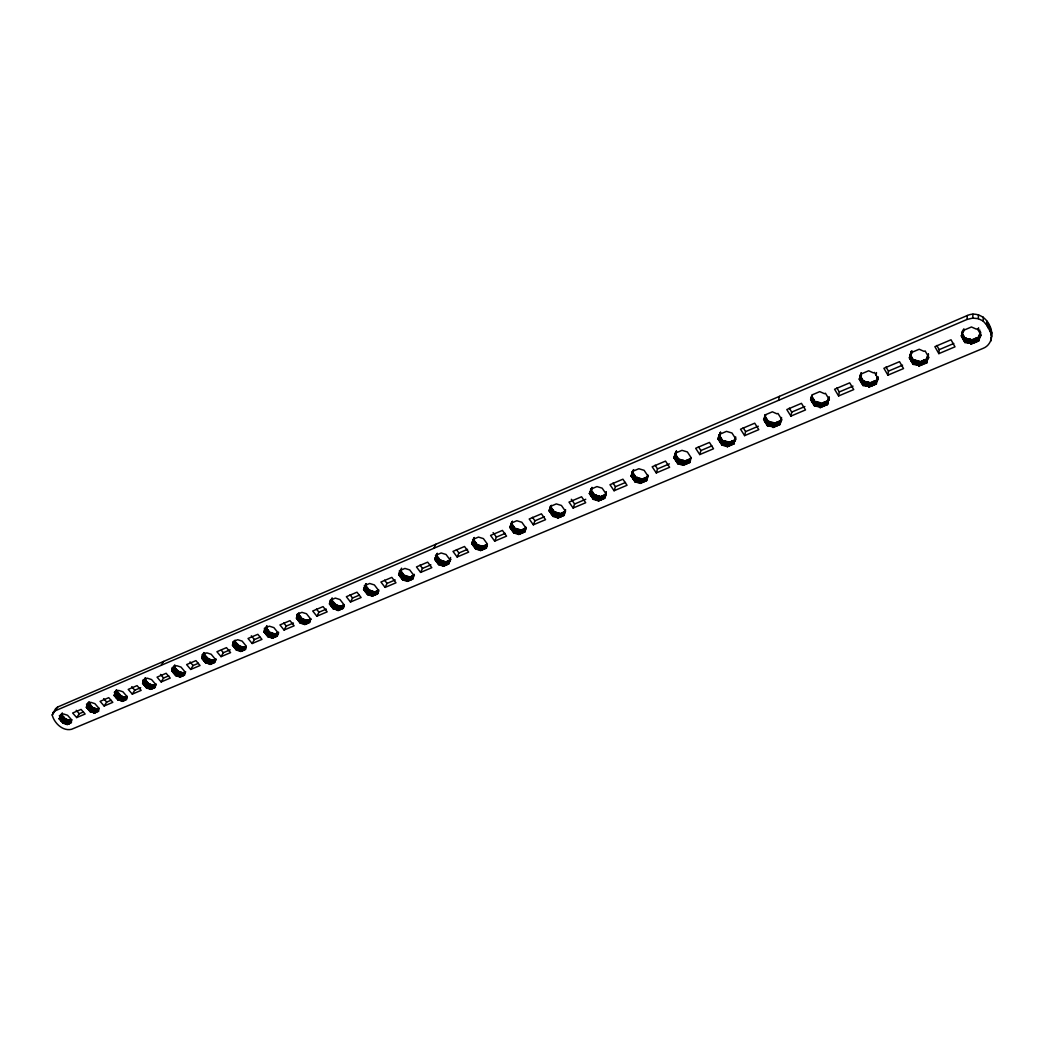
<?xml version="1.0" encoding="UTF-8"?>
<svg xmlns="http://www.w3.org/2000/svg" width="1044" height="1044" viewBox="0 0 1044 1044"><rect width="100%" height="100%" fill="white"/><g stroke="black" fill="none" stroke-linecap="round" stroke-linejoin="round"><path stroke-width="1.5" d="M509.811 527.377L511.338 524.049L510.803 523.305L516.819 520.734L521.843 522.261L525.85 527.872L525.041 528.212L524.832 531.931L518.816 534.463L513.818 532.949L509.811 527.377L512.369 521.269M510.607 527.037L512.395 521.465M171.803 670.979L172.103 667.664L176.71 665.707L181.003 667.077L184.971 671.775L184.644 675.09L180.051 677.021L175.77 675.664L171.803 670.979L174.518 666.933M172.116 671.344L174.739 665.524L172.325 669.439M549.718 510.425L551.415 505.544L549.34 511.155M204.115 652.8L201.74 658.268L205.72 663.018L208.683 658.816L212.376 660.461L210.053 664.402L206.347 662.757M202.053 658.125L204.65 652.761L202.288 656.689M590.108 493.264L591.726 488.357M991.669 336.429L990.325 331.64L990.456 327.672C987.467 318.015 977.158 311.073 967.292 315.51L57.681 707.01L55.58 708.693L52.2 714.97C54.144 722.957 62.718 731.466 71.54 729.299L983.161 348.331C991.265 345.186 993.627 335.15 990.456 327.672M990.756 341.153L990.9 337.173M989.738 330.596L989.882 326.628M233.034 643.613L232.447 645.218L236.427 650.047L240.825 651.443L245.666 649.407L246.11 645.962L242.117 641.107L237.693 639.711L232.864 641.773L233.034 643.613L234.691 640.377M987.193 325.989L987.337 322.035M988.472 328.299L988.616 324.332M606.225 491.646L604.398 497.44L604.933 498.223L598.551 500.911L593.383 499.358L589.39 493.564L591.687 489.192M990.325 331.64L986.619 324.932L986.763 320.991M986.619 324.932L983.148 321.017L983.317 317.089M979.69 332.671L979.807 330.034M979.69 338.034L980.381 332.083L979.102 340.762L970.907 344.207L970.607 339.313L965.139 338.53L964.904 342.51L970.398 343.293M980.029 337.055L980.199 333.075M980.381 335.985L980.551 332.005M978.437 330.413L978.554 327.777M978.463 341.036L978.776 335.868L979.872 334.054M978.672 339.979L978.854 336.011M979.207 338.961L979.389 334.98M977.053 341.623L977.236 337.643M983.148 321.017L978.306 318.681L978.489 314.753M974.365 342.758L974.561 338.778M975.005 342.484L975.2 338.504M975.644 342.223L975.84 338.23M264.576 630.198L263.949 631.829L267.943 636.749L272.406 638.158L277.378 636.07L277.874 632.547L273.88 627.614L269.391 626.191L264.419 628.318L264.576 630.198L266.063 627.561M631.855 475.529L632.246 471.536L638.824 468.743L644.122 470.309L648.102 476.26L647.215 476.625L646.797 480.605L640.22 483.372L634.961 481.806L630.981 475.894L631.855 475.529L633.669 469.656M633.225 470.661L632.312 471.875L636.279 477.774L635.104 481.741M972.956 343.346L973.152 339.365M264.262 632.22L266.846 627.601L266.951 625.617M970.476 343.437L970.685 339.457M970.646 343.75L970.868 339.77M970.907 344.207L971.037 340.083M52.957 712.543L55.071 710.86L967.057 319.438L972.734 318.094L972.943 314.166M971.546 343.946L971.755 339.952M969.224 343.176L969.445 339.196M967.005 342.549L967.24 338.569M968.088 342.915L968.31 338.935M965.074 342.445L965.308 338.465M965.452 342.275L965.687 338.308M965.831 342.119L966.052 338.152M967.057 319.438L967.292 315.51M966 342.054L966.222 338.073M963.938 340.801L964.186 336.834M964.604 341.975L964.839 338.008M962.02 337.369L962.229 331.3M964.904 342.51L961.054 335.659L962.15 335.189L962.49 331.548M962.685 338.556L962.92 334.589M962.333 334.184L963.286 329.643M962.986 339.091L963.221 335.124M963.286 339.626L963.521 335.659M963.129 332.279L963.899 328.769M296.901 617.095L296.822 614.498L301.925 612.332L306.492 613.755L310.486 618.792L309.924 622.368L304.822 624.521L300.28 623.098L296.287 618.087L299.067 613.141L296.6 618.479M938.856 353.642L934.876 346.647L951.019 339.783L954.999 346.83L938.856 353.642L939.182 349.662L936.807 345.473M720.647 432.386L718.924 438.532L717.998 438.924L721.952 445.07L727.407 446.675L734.389 443.739L733.867 442.917L735.576 437.775M926.315 362.973L926.798 357.818L928.286 354.138L926.941 362.712L919.007 366.053L918.89 361.159L914.596 359.932L913.539 360.376L913.122 364.369L918.485 365.165L918.968 361.302M926.498 361.955L926.876 357.962M926.798 360.937L927.046 358.275M926.85 362.581L927.372 356.97M926.941 362.712L926.798 357.818M927.45 360.049L927.816 356.056M927.764 359.11L928.129 355.117M928.09 358.053L928.455 354.073M924.945 363.547L925.323 359.554M922.348 364.643L922.726 360.65M922.961 364.382L923.353 360.389M923.588 364.121L923.966 360.128M363.912 589.899L366.366 583.766L363.599 589.495L367.605 594.675L372.29 596.124L377.667 593.866L377.641 590.434L378.372 590.134L374.365 584.927L369.654 583.466L364.278 585.762L364.813 586.454L363.599 589.495M920.978 365.217L921.369 361.224M918.746 365.609L919.138 361.602M918.929 365.909L918.89 361.159M919.007 366.053L919.399 362.059L927.307 358.718M919.62 365.791L920.012 361.798M917.35 365.035L917.741 361.041M915.17 364.408L915.588 360.415M916.24 364.787L916.645 360.793M913.278 364.304L913.709 360.31M913.644 364.147L914.061 360.154M914.009 364.004L914.427 360.01M914.179 363.925L914.596 359.932M911.49 361.55L911.908 357.57M912.156 362.699L912.573 358.718M912.821 363.847L913.239 359.867M913.122 364.369L909.246 357.674L910.303 357.218L910.42 354.647M910.211 359.345L910.642 355.365M910.303 357.218L911.177 351.319L910.877 352.272M910.759 355.299L911.477 351.737M910.877 360.506L911.308 356.526M911.19 354.386L911.973 350.745M911.177 361.028L911.608 357.048M909.546 358.196L909.976 354.216L913.539 360.376M909.768 357.453L910.055 354.803M827.005 404.772L828.962 397.072L827.592 404.524L820.153 407.656L819.631 406.795L814.49 406.012L810.575 399.591L811.553 399.173L812.441 394.671M59.86 716.314L59.325 715.727L63.501 713.952L67.56 715.27L71.488 719.681L71.357 722.761L67.181 724.523L63.136 723.205L59.221 718.82L61.583 713.757M887.922 375.148L883.903 368.297L899.523 361.668L903.53 368.558L887.922 375.148L888.431 371.142L886.03 367.044M434.983 559.728L437.345 553.49L434.669 559.297L438.676 564.673L443.504 566.161L449.194 563.76L448.659 563.042L450.473 559.023M875.851 384.218L877.456 377.354M868.256 386.319L863.01 385.523L863.61 381.53L868.83 382.3L868.778 387.193L876.464 383.957L877.038 378.241M876.49 382.248L877.704 376.819M877.495 379.416L877.86 376.74M96.178 712.321L98.71 708.432L96.909 709.202L93.386 707.636L90.28 711.747L86.339 707.297L88.649 702.077M863.01 385.523L859.108 378.972L860.125 378.541L861.496 374.94L860.974 374.052L868.66 370.777L873.436 372.878L874.467 372.447L878.369 379.05L876.921 381.36M860.739 374.548L860.869 373.595M874.533 384.766L875.094 380.76M876.125 375.227L876.49 372.564M872.014 385.823L872.575 381.817M872.614 385.575L873.175 381.569M873.215 385.327L873.776 381.308M870.696 386.384L871.257 382.365M868.347 386.45L868.921 382.443M868.517 386.75L869.091 382.743M868.699 387.05L869.274 383.044M868.778 387.193L868.83 382.3M869.378 386.933L869.952 382.926M866.05 385.941L866.637 381.934M867.146 386.189L867.721 382.182M865.019 385.575L865.606 381.569M862.709 385.014L863.297 381.021M863.166 385.458L863.766 381.452M863.519 385.314L864.119 381.308M863.871 385.171L864.458 381.164M864.027 385.092L864.628 381.099M861.065 382.248L861.665 378.254M861.365 382.77L861.966 378.763M862.031 383.892L862.631 379.886M124.419 700.433L126.898 696.531L124.719 697.457L121.156 695.878L118.076 700.015L114.135 695.487L116.458 690.214M859.408 379.481L860.23 374.77M859.969 378.607L860.373 375.944M860.125 378.541L860.661 374.926M860.086 380.616L861.143 372.669M860.948 375.775L861.352 373.113M860.752 381.739L861.352 377.745M143.093 681.876L142.858 680.127L147.348 678.209L151.576 679.579L155.543 684.198L155.269 687.448L150.78 689.34L146.565 687.983L142.61 683.389L145.56 677.974L142.61 683.389M838.619 395.963L834.574 389.255L849.699 382.835L853.731 389.582L838.619 395.963L839.298 391.944L836.883 387.937M550.005 508.767L549.027 510.712L553.02 516.402L558.109 517.928L564.295 515.318L564.582 511.521L565.404 511.168L561.411 505.453L556.295 503.913L550.097 506.549L550.005 508.767L551.297 505.348M827.566 402.749L828.049 400.074M827.592 404.524L828.31 398.834M828.518 400.087L829.001 397.412M828.871 399.943L829.341 397.268M825.726 405.307L826.443 401.287M823.285 406.338L824.016 402.318M823.873 406.09L824.59 402.071M824.447 405.842L825.178 401.823M820.741 407.408L821.471 403.389M822.006 406.873L822.75 402.853M819.71 406.925L820.375 402.775L816.238 401.575L815.26 401.992L814.646 405.946M819.892 407.225L820.636 403.206M820.153 407.656L820.375 402.775M817.478 406.416L818.222 402.41M818.535 406.664L819.279 402.645M814.986 405.803L815.742 401.783M815.481 405.594L816.082 401.64M816.447 406.064L817.204 402.044M813.511 404.406L814.281 400.4M814.189 405.516L814.946 401.496M812.232 402.305L812.989 398.299M812.532 402.801L813.302 398.795M812.845 403.31L813.602 399.304M991.2 335.594L991.8 332.449M810.718 399.526L811.084 396.929M810.875 400.1L811.579 396.72M811.553 399.173L812.18 395.245M811.553 401.196L812.323 397.203M790.869 416.112L786.811 409.561L801.453 403.336L805.511 409.927L790.869 416.112L791.717 412.093L789.29 408.165M779.999 424.021L781.473 417.939M772.534 426.631L767.497 425.848L768.41 421.828L773.421 422.611L773.056 427.466L780.259 424.438L779.737 423.603L781.525 417.496M780.181 424.308L781.043 420.275M778.459 425.195L779.333 421.176M779.816 423.733L781.108 418.788M779.698 424.673L780.273 421.998M776.097 426.2L776.971 422.167M776.658 425.952L777.532 421.933M777.219 425.717L778.093 421.698M773.617 427.231L774.504 423.212M774.857 426.722L775.744 422.689M771.464 426.5L772.364 422.481M772.612 426.761L773.513 422.742M778.524 400.348L779.398 396.381M772.795 427.048L773.682 423.029M772.978 427.335L773.865 423.316M773.056 427.466L773.421 422.611M770.42 426.265L771.32 422.233M767.653 425.782L768.567 421.763L764.795 416.047M767.979 425.652L768.893 421.619M768.306 425.508L769.219 421.489M768.462 425.443L769.376 421.424M769.415 425.913L770.315 421.88M676.173 451.582L675.024 453.683L678.991 459.686L677.804 463.719L683.154 465.311L689.927 462.453L690.606 459.634M766.518 424.282L767.431 420.262M767.196 425.365L768.11 421.345M765.226 422.22L766.139 418.213M765.526 422.716L766.453 418.696M765.839 423.198L766.753 419.192M764.038 419.362L764.965 415.355M764.365 419.218L765.461 414.703M764.547 421.137L765.461 417.13M720.282 432.777L719.851 434.578M744.62 435.635L740.535 429.228L754.721 423.185L758.805 429.645L744.62 435.635L745.599 431.616L743.158 427.779M734.689 441.325L735.929 439.185L731.961 432.986L726.48 431.381L719.486 434.356L720.021 435.178M732.64 444.483L733.671 440.451M733.945 443.047L735.354 438.115M733.854 443.974L735.668 436.888M338.099 610.518L343.346 608.313L343.972 604.646L339.966 599.53L335.333 598.095L330.1 600.326L329.486 603.98L333.493 609.07L336.272 604.789L340.174 606.525L338.099 610.518L334.197 608.783M730.356 445.449L731.387 441.403M730.904 445.214L731.922 441.181M731.439 444.979L732.47 440.946M727.955 446.454L728.986 442.421M729.156 445.945L730.187 441.912M726.963 445.984L727.929 441.821L723.936 440.659L723.009 441.051L721.952 445.07M727.146 446.271L728.19 442.238M727.329 446.558L728.373 442.526M727.407 446.675L727.929 441.821M724.81 445.488L725.854 441.455M725.841 445.736L726.885 441.703M722.109 445.018L723.153 440.986M722.422 444.874L723.479 440.855M723.792 440.725L722.748 444.744L723.936 440.659M723.831 445.136L724.875 441.116M720.973 443.543L722.03 439.524M721.652 444.6L722.709 440.568M719.668 441.521L720.738 437.501M719.982 442.003L721.039 437.984M720.282 442.486L721.352 438.467M717.998 438.924L719.212 434.852L718.141 438.858M718.311 439.407L719.525 434.722M719.003 437.645L720.464 432.099M718.781 438.597L720.269 433.286M718.99 440.464L720.06 436.444M780.612 421.972L781.917 419.766L777.976 413.45L776.997 413.855L772.377 411.819L765.174 414.886L765.696 415.734L763.555 419.571L767.497 425.848M699.767 454.571L695.669 448.281L709.437 442.434L713.522 448.763L699.767 454.571L700.902 450.538L698.449 446.78M399.617 572.138L398.638 574.605L402.645 579.877L407.408 581.351L412.941 579.015L412.967 575.518L413.711 575.205L409.705 569.907L404.915 568.432L399.395 570.794L399.617 572.138L401.562 568.145M688.231 463.171L689.392 459.138M689.484 461.774L690.632 457.742M689.392 462.675L690.619 458.212M689.666 462.048L690.436 459.36M686.012 464.11L687.174 460.065M686.534 463.888L687.696 459.843M687.069 463.653L688.231 459.621M683.076 465.18L684.251 461.148M683.154 465.311L683.794 460.469L678.991 459.686M683.676 465.089L684.851 461.043M684.851 464.593L686.012 460.561M681.601 464.371L682.776 460.339M683.794 460.469L682.619 464.502L683.885 460.587M682.893 464.906L684.068 460.874M679.631 463.784L680.805 459.751M680.597 464.136L681.771 460.104M677.491 463.249L678.678 459.216M677.934 463.653L679.135 459.634M678.248 463.523L679.435 459.504M678.561 463.392L679.748 459.373M678.704 463.34L679.892 459.308M675.807 460.704L677.008 456.685M676.12 461.174L677.321 457.155M676.812 462.218L678 458.185M677.804 463.719L673.824 457.69L674.724 457.311L676.094 452.117M674.581 457.363L676.46 451.243M675.298 454.792L676.538 451.373M674.816 459.203L676.016 455.184M675.507 460.234L676.708 456.215M673.967 457.637L675.168 453.618M674.28 457.507L675.481 453.487M674.137 458.159L676.277 450.969M656.284 472.932L669.622 467.294L665.524 461.096L652.174 466.772L656.284 472.932L657.537 468.9L669.361 463.888M646.34 479.94L647.972 475.046L646.275 480.827M646.523 480.214L647.541 475.777M647.136 479.144L647.985 476.442M642.987 482.211L644.279 478.165M643.509 481.989L644.8 477.956M644.017 481.78L645.309 477.734M645.153 481.297L646.432 477.265M640.729 483.15L642.034 479.118M641.864 482.68L643.156 478.648M638.693 482.458L639.998 478.413L641.525 479.34L647.567 476.782M639.685 482.589L640.99 478.543M639.776 482.706L641.081 478.674M639.959 482.981L641.264 478.948M640.22 483.372L641.434 479.209M636.749 481.871L638.054 477.839L637.153 477.408L634.961 481.806M637.701 482.211L639.006 478.178L639.998 478.413M634.648 481.349L635.966 477.317M635.404 481.623L636.709 477.591M635.705 481.493L637.01 477.46M635.835 481.428L637.153 477.408M633.277 479.313L634.608 475.294M633.969 480.331L635.287 476.299M631.972 477.369L633.303 473.35M632.664 478.387L633.982 474.367M632.964 478.857L634.295 474.824M631.111 475.842L632.442 471.823M631.281 476.364L633.395 469.839M614.081 490.732L627.026 485.277L622.916 479.196L609.97 484.703L614.081 490.732L615.464 486.713L625.5 482.458M604.489 497.57L606.186 492.468M604.802 496.735L606.212 492.69L605.807 493.407M604.437 498.432L606.068 493.799M605.324 496.761L606.251 494.06M601.749 499.567L603.158 495.535M602.244 499.358L603.654 495.326M603.341 498.888L604.737 494.856M599.06 500.702L600.47 496.657M600.143 500.233L601.566 496.2M601.24 499.776L602.662 495.743M597.038 499.998L598.46 495.965L599.452 496.096L599.974 496.866L598.551 500.911M598.029 500.128L599.452 496.096M598.108 500.259L599.53 496.213M598.29 500.52L599.713 496.487M598.473 500.781L599.895 496.748M595.132 499.423L596.568 495.404L595.667 494.96L593.383 499.358L594.949 495.274M596.072 499.763L597.507 495.73L598.46 495.965M593.07 498.901L594.519 494.869M593.814 499.176L595.25 495.143M594.101 499.058L595.537 495.026M594.232 498.993L595.667 494.96M591.387 496.461L592.835 492.442M591.7 496.918L593.149 492.885M592.392 497.91L593.827 493.877M589.703 494.021L592.065 487.404M590.395 495.013L591.844 490.993M591.074 496.004L592.522 491.985M589.521 493.512L590.982 489.492M589.821 493.381L591.87 487.561M573.117 508.023L585.697 502.725L581.56 496.774L568.993 502.112L573.117 508.023L574.618 504.004L585.749 499.28M563.851 514.679L565.574 509.642M563.812 515.527L565.548 510.907M560.719 516.832L562.233 512.8M561.202 516.623L562.716 512.591M561.685 516.428L563.199 512.395M562.742 515.971L564.269 511.938M557.835 517.55L559.362 513.517M558.018 517.811L559.558 513.779M558.109 517.928L559.636 513.896L565.326 511.495M558.592 517.733L560.119 513.7M559.649 517.276L561.176 513.243M556.609 517.041L558.149 513.009L559.636 513.896M557.574 517.172L559.101 513.139M557.653 517.289L559.179 513.256M553.725 516.101L555.395 512.017L558.149 513.009M554.729 516.48L556.269 512.447M555.656 516.806L557.196 512.774M552.028 514.979L553.568 510.96M552.707 515.958L554.26 511.925M553.02 516.402L555.395 512.017M553.15 516.336L554.703 512.317L550.579 506.705M553.437 516.219L554.977 512.199M550.71 513.113L552.263 509.094M551.023 513.557L552.576 509.537M551.336 514L552.889 509.981M549.027 510.712L550.058 508.036M550.018 512.134L551.584 508.115M533.34 524.819L545.555 519.664L541.418 513.831L529.204 519.012L533.34 524.819L534.946 520.799L544.407 516.793M523.318 532.571L524.949 528.538M524.375 531.305L525.915 527.155M524.558 531.566L525.641 528.877M524.362 532.127L525.432 529.452M524.832 531.931L525.824 529.125M520.317 533.836L521.948 529.804M521.347 533.393L522.979 529.373M521.817 533.197L523.449 529.178M522.287 533.001L523.905 528.969M518.359 533.836L519.912 529.699L516.258 528.59L513.818 532.949M518.542 534.097L520.173 530.065M518.816 534.463L520.356 530.326M519.273 534.267L520.917 530.235M516.402 533.353L518.046 529.334M517.328 533.588L518.972 529.569M513.935 532.897L515.592 528.877M514.209 532.779L515.866 528.76M514.496 532.662L516.258 528.59M515.488 533.027L517.132 529.008M512.121 530.6L513.779 526.581M512.813 531.553L514.47 527.533M513.504 532.518L515.149 528.486M510.816 528.773L512.473 524.754M511.495 529.726L513.165 525.719M511.808 530.169L513.465 526.15M510.216 527.207L512.278 522.235M510.124 527.807L512.147 523.083M494.686 541.131L506.549 536.133L502.425 530.404L490.563 535.442L494.686 541.131L496.396 537.112L505.27 533.367M485.003 548.687L486.726 544.668L482.354 546.508L477.46 545.02L473.467 539.565L474.237 538.456L472.097 543.402M486.021 547.461L487.091 544.655M486.021 548.27L487.156 545.581M482.08 549.914L483.816 545.895M483.085 549.496L484.821 545.477M483.542 549.301L485.277 545.281M483.998 549.118L485.734 545.085M480.175 549.914L481.832 545.777M480.357 550.175L482.093 546.142M474.237 537.529L471.705 543.559L475.712 549.027L480.632 550.54L482.276 546.404M481.088 550.345L482.811 546.325M477.356 549.118L479.092 545.098M478.243 549.444L479.992 545.425M479.17 549.679L480.906 545.647M475.398 548.609L477.147 544.59M475.712 549.027L477.578 544.968M476.103 548.87L477.852 544.851M476.364 548.752L478.243 544.681M473.402 545.868L475.151 541.862M473.715 546.299L475.464 542.293M474.028 546.73L475.777 542.71M474.707 547.669L476.469 543.65M472.018 543.989L474.25 539.226M472.71 544.929L474.472 540.923M474.328 537.647L471.823 543.519L473.154 540.322L472.606 539.578L478.465 537.086L483.398 538.6L487.404 544.094L486.621 544.433L486.478 548.074L480.632 550.54M457.128 556.987L468.665 552.119L464.528 546.495L452.992 551.402L457.128 556.987L458.916 552.981L467.555 549.327M811.919 397.333L812.31 394.802L819.749 391.63L824.447 393.692L825.452 393.275L829.367 399.735L828.362 400.152L827.592 402.853M448.659 563.042L450.603 557.47M447.772 564.36L449.586 560.341L445.331 562.142L443.504 566.161M448.737 563.16L450.551 559.14M448.92 563.408L450.734 559.388M444.927 565.561L446.741 561.542M445.905 565.143L447.719 561.137M446.349 564.961L448.163 560.941M446.793 564.778L448.607 560.758M442.056 565.313L443.896 561.294L445.331 562.142M442.969 565.443L444.796 561.424L443.061 565.548M443.243 565.796L445.07 561.776M443.426 566.044L445.253 562.024M443.948 565.965L445.775 561.959M440.281 564.765L442.121 560.745L443.896 561.294M441.155 565.078L442.995 561.072M437.671 563.329L439.511 559.323M438.363 564.256L440.203 560.236M438.676 564.673L440.633 560.615M439.054 564.504L440.894 560.497M439.315 564.399L441.273 560.341L442.121 560.745M436.353 561.568L438.206 557.561M436.666 561.985L438.519 557.979M436.979 562.403L438.832 558.396M435.948 556.008L437.175 553.346M435.048 559.14L437.253 554.22M435.661 560.641L437.514 556.648M420.601 572.412L431.811 567.675L427.675 562.155L416.465 566.918L420.601 572.412L422.481 568.406L430.872 564.856M433.912 548.257L435.779 544.276M411.558 579.603L414.181 574.317M412.484 578.428L413.985 575.009M412.497 579.198L413.776 576.536M408.791 580.764L410.697 576.758M409.731 580.373L411.636 576.353M410.175 580.19L412.08 576.171M410.605 580.007L412.511 576.001M405.972 580.516L407.891 576.51L408.791 576.64L409.313 577.345L407.408 581.351M406.951 580.751L408.791 576.64M407.134 580.999L409.052 576.993M407.839 581.169L409.744 577.162M404.224 579.968L406.142 575.962L407.891 576.51M405.098 580.281L407.016 576.288M401.653 578.559L403.584 574.565M402.332 579.472L404.263 575.466M402.645 579.877L404.694 575.831M403.023 579.72L404.942 575.714M403.271 579.616L405.307 575.57L406.142 575.962M400.335 576.836L402.266 572.843M400.648 577.241L402.579 573.247M400.961 577.658L402.893 573.652M398.638 574.605L400.713 570.168M399.017 574.448L401.287 569.554L398.952 575.022M399.643 575.923L401.588 571.929M385.066 587.407L395.976 582.8L391.839 577.384L380.929 582.017L385.066 587.407L387.037 583.413L395.206 579.955M374.548 595.171L376.545 591.178M374.979 595.002L376.962 590.995M375.396 594.819L377.38 590.826M376.323 594.428L378.306 590.434L374.274 592.131L370.32 590.382L367.605 594.675M377.21 593.279L378.75 589.873M377.393 593.514L378.724 590.852M377.249 594.036L378.567 591.374M371.834 595.55L373.739 591.439M372.016 595.785L374.013 591.778M372.29 596.124L374.196 592.026M372.708 595.954L374.692 591.948M373.621 595.563L375.618 591.57M370.007 595.08L372.003 591.087M370.868 595.302L372.878 591.309M367.292 594.271L369.302 590.278M367.958 594.519L369.967 590.526M368.206 594.414L370.32 590.382M369.145 594.767L371.155 590.774M365.296 591.687L367.305 587.694M365.609 592.092L367.618 588.098M365.922 592.496L367.932 588.503M366.601 593.383L368.61 589.39M363.717 589.442L366.287 584.483M364.604 590.787L366.614 586.806M364.721 586.35L366.079 583.687M364.513 587.08L366.157 583.805M350.497 602.01L361.12 597.52L356.983 592.196L346.36 596.711L350.497 602.01L352.546 598.016L359.162 595.211M342.928 608.482L344.298 605.82M339.404 609.957L341.479 605.977M340.305 609.579L342.38 605.598M340.722 609.409L342.784 605.416M341.127 609.239L343.189 605.246M342.027 608.861L344.089 604.867L340.174 606.525M342.889 607.738L344.181 604.972M336.703 609.696L338.778 605.716M337.656 609.944L339.639 605.846M337.838 610.166L339.9 606.186M338.517 610.335L340.579 606.355M335.007 609.174L337.082 605.181M335.855 609.474L337.93 605.494M332.501 607.804L334.576 603.823M333.18 608.678L335.268 604.698M333.493 609.07L335.685 605.05M333.845 608.926L336.168 604.841L331.587 600.013L332.227 598.995L329.604 603.941M330.491 605.259L332.592 601.279M331.183 606.133L333.271 602.153M331.496 606.525L333.584 602.558M331.809 606.929L333.897 602.949M330.556 600.9L331.953 598.251M330.361 601.618L332.031 598.356M329.486 603.98L332.292 598.303M329.8 604.385L332.292 599.713M316.841 616.208L327.177 611.849L323.053 606.616L312.717 611.001L316.841 616.208L318.968 612.228L326.328 609.109M306.975 623.607L309.102 619.64M307.367 623.451L309.507 619.47M307.771 623.281L309.898 619.301M308.646 622.903L310.773 618.935L306.962 620.541L302.434 619.118L298.453 614.133L299.132 613.846M309.468 621.806L310.89 619.157M304.287 623.842L306.427 619.875M304.378 623.947L306.518 619.979M304.561 624.182L306.701 620.201M304.822 624.521L306.884 620.436M305.226 624.351L307.354 620.371M306.101 623.986L308.228 620.005M301.768 623.19L303.921 619.222M302.603 623.503L304.744 619.523M303.439 623.712L305.592 619.744M299.289 621.846L301.442 617.878M299.967 622.707L302.134 618.727M300.28 623.098L302.773 618.975M300.855 622.85L303.112 618.831M297.292 619.34L299.458 615.373M297.971 620.201L300.137 616.234M298.284 620.593L300.45 616.626M298.597 620.984L300.763 617.017M297.096 615.777L298.545 613.141M296.953 616.417L298.388 613.781M296.861 617.852L299.028 613.885M284.072 630.041L294.134 625.8L290.01 620.645L279.949 624.925L284.072 630.041L286.265 626.074L293.429 623.046M276.138 636.592L278.565 632.181M276.934 635.509L278.396 632.86M277.117 635.731L278.578 633.095M272.406 638.158L274.533 634.086M272.797 637.988L275.003 634.034M273.645 637.636L275.851 633.669M274.507 637.271L276.712 633.303M274.885 637.114L277.091 633.147M275.277 636.944L277.482 632.977M270.213 637.153L272.432 633.186L274.611 634.191L278.33 632.625M271.048 637.375L273.254 633.408M271.871 637.506L274.089 633.538M271.962 637.597L274.167 633.643M272.145 637.832L274.35 633.865M591.1 490.08L589.39 493.564M267.629 636.37L269.848 632.403M267.943 636.749L270.265 632.742M268.269 636.605L270.487 632.651M268.504 636.514L270.827 632.507L272.432 633.186M269.404 636.853L271.61 632.886M265.946 634.295L268.178 630.341M266.259 634.674L268.491 630.72M266.938 635.522L269.169 631.568M264.054 631.79L266.768 626.909M264.51 631.594L266.742 627.64M264.954 633.069L267.186 629.114M265.633 633.904L267.864 629.95M264.719 629.558L266.455 626.348M263.949 631.829L266.846 627.601M252.152 643.522L261.953 639.385L257.842 634.321L248.028 638.484L252.152 643.522L254.397 639.567L259.995 637.192M240.825 651.443L243.095 647.489L245.888 646.314L243.63 650.268M241.203 651.286L243.474 647.332M242.038 650.934L244.309 646.98M242.874 650.582L245.131 646.641M243.252 650.425L245.51 646.471M244.453 649.916L245.966 647.28M238.658 650.451L240.942 646.51L242.573 646.849L243.095 647.489L240.746 651.352M239.481 650.673L241.751 646.719M240.381 650.908L242.573 646.849M240.564 651.13L242.834 647.176M236.114 649.668L238.397 645.727M236.427 650.047L238.815 646.066M236.753 649.916L239.037 645.962M236.975 649.825L239.35 645.831L240.942 646.51M237.862 650.151L240.133 646.21M234.13 647.254L236.414 643.313M234.43 647.632L236.727 643.691M234.743 648.011L237.04 644.07M235.435 648.846L237.719 644.892M232.447 645.218L235.305 640.324L232.76 645.597M233.438 646.432L235.735 642.491M221.041 656.65L230.593 652.617L226.483 647.645L216.93 651.704L221.041 656.65L223.351 652.709L230.163 649.825M212.415 663.41L215.103 659.312L212.376 660.461M213.589 662.914L215.912 658.973M214.32 661.87L215.873 659.247M214.398 662.575L215.951 659.938M209.609 663.867L211.854 659.821M209.792 664.075L212.115 660.147M209.975 664.297L212.297 660.356M210.418 664.245L212.754 660.304M211.227 663.906L213.563 659.965M212.036 663.566L214.372 659.625M207.117 663.123L209.452 659.182M207.913 663.423L210.249 659.482M208.722 663.632L211.058 659.691M204.715 661.831L207.064 657.903M205.407 662.64L207.743 658.712M205.72 663.018L208.147 659.038M206.033 662.888L208.591 658.855L204.089 654.34L204.715 654.066M202.732 659.456L205.081 655.528M203.41 660.265L205.772 656.337M203.724 660.643L206.073 656.715M204.037 661.009L206.386 657.081M202.366 655.201L203.932 652.578M202.405 656.089L203.985 653.466M201.74 658.268L204.637 653.4M202.053 658.633L204.402 654.705M190.713 669.452L200.03 665.524L195.933 660.63L186.615 664.584L190.713 669.452L193.075 665.524L198.399 663.279M183.496 675.572L185.702 671.84M179.594 676.499L181.904 672.48L182.426 673.106L180.051 677.021M179.777 676.708L182.165 672.793M180.403 676.877L182.791 672.949M181.199 676.538L183.574 672.61M181.982 676.212L184.37 672.284M182.348 676.055L184.723 672.127M182.7 675.912L185.088 671.984L182.426 673.106M177.154 675.768L179.542 671.84L181.904 672.48M177.937 676.055L180.325 672.14M178.72 676.277L181.121 672.349M174.779 674.489L177.18 670.574M175.457 675.298L177.858 671.37M175.77 675.664L178.263 671.697M176.084 675.533L178.681 671.514M176.384 675.403L178.785 671.475L179.542 671.84M172.795 672.153L175.209 668.238M173.474 672.962L175.888 669.034M173.787 673.328L176.188 669.4M174.1 673.693L176.501 669.765M172.43 668.839L174.844 664.937M172.312 670.065L174.726 666.15M161.141 681.941L170.224 678.104L166.14 673.289L157.057 677.151L161.141 681.941L163.569 678.026L168.75 675.82M153.024 688.401L155.452 684.486M153.377 688.244L155.804 684.342L153.22 685.425L149.018 684.081L145.077 679.487L145.56 678.587M154.147 687.931L156.365 684.225M149.475 688.596L151.915 684.681M150.258 688.727L152.698 684.812M150.336 688.818L152.776 684.916M150.519 689.04L152.959 685.125M150.78 689.34L153.142 685.334M151.132 689.197L153.572 685.282M151.902 688.87L154.342 684.955M152.672 688.544L155.112 684.629M146.565 687.983L149.318 683.951M147.073 687.774L149.618 683.82M161.115 665.341L163.569 661.439M147.922 688.1L150.362 684.185M148.692 688.387L151.145 684.472M144.894 686.052L147.348 682.137M145.586 686.835L148.026 682.933M146.264 687.631L148.705 683.716M142.924 683.742L145.664 679.226M143.602 684.538L146.056 680.636M144.281 685.334L146.734 681.419M144.594 685.686L147.047 681.784M143.198 681.288L145.038 678.143M142.702 683.35L145.364 679.357M132.301 694.116L141.162 690.371L137.077 685.634L128.216 689.392L132.301 694.116L134.767 690.214L140.666 687.709M121.965 701.046L124.458 697.157M118.664 699.767L122.239 701.359L124.641 697.366M122.579 701.216L125.058 697.314M123.322 700.889L125.815 697M124.079 700.576L126.559 696.674M124.758 700.289L127.251 696.387M125.515 699.976L127.172 697.379M119.407 700.119L121.9 696.231M120.177 700.407L122.67 696.518M120.947 700.615L123.427 696.726M121.704 700.746L124.197 696.857M121.783 700.85L124.275 696.948M117.098 698.88L119.59 694.991M117.776 699.663L120.269 695.774M118.076 700.015L120.869 695.996M115.114 696.622L117.633 692.733M115.793 697.392L118.298 693.503M116.106 697.744L118.611 693.855M116.419 698.11L118.912 694.221M114.605 692.59L116.275 690.006M114.683 693.425L116.354 690.841M114.592 693.999L117.098 690.123M114.135 695.487L117.111 690.723L114.422 695.356M114.435 695.839L116.954 691.95M104.152 705.992L112.804 702.338L108.733 697.679L100.094 701.346L104.152 705.992L106.684 702.103L110.99 700.276M94.117 712.778L96.648 708.902M90.854 711.512L94.378 713.078L96.831 709.098M94.704 712.935L97.236 709.059M95.448 712.634L97.966 708.745M96.505 712.178L99.036 708.302M91.585 711.864L94.13 707.989M92.342 712.152L94.873 708.263M93.099 712.347L95.63 708.471M93.856 712.478L96.387 708.602L93.934 712.569M89.301 710.638L91.846 706.762M89.967 711.408L92.511 707.519M90.28 711.747L93.386 707.636M90.371 711.708L93.307 707.675M87.331 708.406L89.875 704.53M88.009 709.176L90.554 705.3M88.309 709.529L90.854 705.653M88.623 709.868L91.167 705.992M86.848 705.274L88.557 702.69M86.769 705.835L89.327 701.973L89.471 703.173L86.626 707.166M86.339 707.297L89.353 702.56M86.652 707.636L89.21 703.773M76.695 717.58L85.138 714.018L81.08 709.424L72.636 713.013L76.695 717.58L79.253 713.718L83.468 711.93M66.738 724.027L69.23 720.073L71.514 719.916L68.943 723.779M66.92 724.223L69.491 720.36M67.103 724.432L69.674 720.569M67.181 724.523L70.079 720.517M68.225 724.079L70.796 720.216M69.269 723.649L71.84 719.773M69.596 723.505L71.305 720.934M63.227 723.166L65.811 719.303L69.23 720.073M63.423 723.087L66.281 719.107M64.428 723.322L67.012 719.46M65.172 723.596L67.756 719.734M65.916 723.805L68.499 719.942M61.178 721.012L63.775 717.15M61.492 721.352L64.076 717.502M62.157 722.109L64.754 718.246M62.836 722.866L65.42 719.003M63.136 723.205L65.733 719.342L61.818 714.957L59.221 718.82M59.299 718.781L62.288 714.762M59.521 719.159L62.222 713.535L59.625 717.385M60.2 719.916L62.797 716.053M60.878 720.673L63.462 716.81M59.691 716.836L62.288 712.974M59.652 717.972L62.248 714.122M52.2 714.97L53.949 712.413M55.071 710.86L57.681 707.01M89.471 703.173L92.825 707.871M117.228 691.35L121.156 695.878M174.831 666.803L174.218 667.064L178.785 671.475M235.383 641.003L234.743 641.277L239.35 645.831M366.34 585.201L365.622 585.514L369.615 590.682M401.314 570.298L400.583 570.611L404.576 575.87L405.307 575.57M437.279 554.977L436.522 555.304L440.516 560.654L441.273 560.341M512.278 523.031L511.469 523.37L515.462 528.93M550.71 506.653L551.402 506.353M764.639 415.499L765.435 415.16M434.669 559.297L436.027 556.126L435.492 555.408L441.168 552.981L446.036 554.468L450.042 559.871L449.285 560.197M270.827 632.507L270.161 632.781L266.181 627.875M700.902 450.538L711.864 445.892M745.599 431.616L758.322 426.226M791.717 412.093L804.846 406.534M839.298 391.944L852.987 386.149M888.431 371.142L902.577 365.152M939.182 349.662L953.798 343.476M605.285 494.334L606.146 493.969L602.153 488.148L596.946 486.582L590.565 489.31L594.819 495.326M927.92 358.131L928.99 357.674L925.128 350.928L924.057 351.384L919.19 349.244L911.255 352.624L911.777 353.524M980.212 336.051L981.308 335.581L977.471 328.677L976.375 329.147L971.429 326.981L963.221 330.478L963.729 331.405M409.313 577.345L414.403 575.192M525.98 528.107L520.447 530.443L519.912 529.699M599.974 496.866L605.833 494.399M684.329 461.265L690.554 458.642M728.451 442.643L735.407 439.707L734.885 438.885M773.956 423.446L781.134 420.419L780.612 419.571M820.897 403.623L828.31 400.504L827.788 399.643M869.352 383.174L876.412 380.199M978.646 337.042L971.116 340.227L970.607 339.313M94.378 713.078L98.645 711.277L98.828 708.145L94.887 703.656L90.763 702.325L86.495 704.152L87.03 704.752M122.239 701.359L126.611 699.506L126.833 696.322L122.879 691.767L118.716 690.423L114.331 692.289L114.866 692.89M210.053 664.402L214.777 662.418L215.155 659.038L211.175 654.249L206.816 652.865L202.092 654.875L202.627 655.515M972.734 318.094L978.306 318.681M638.054 477.839L639.006 478.178M596.568 495.404L597.507 495.73M76.225 710.298L79.253 713.718M103.63 698.632L106.684 702.103M131.727 686.678L134.767 690.214M160.502 674.437L163.569 678.026M190.021 661.883L193.075 665.524M221.302 650.242L223.351 652.709M251.317 635.796L254.397 639.567M283.798 623.02L286.265 626.074M316.489 609.109L318.968 612.228M350.079 594.845L352.546 598.016M384.57 580.177L387.037 583.413M420.014 565.117L422.481 568.406M456.45 549.627L458.916 552.981M493.094 532.571L496.396 537.112M532.466 517.315L534.946 520.799M571.329 499.28L574.618 504.004M612.998 483.098L615.464 486.713M655.084 465.206L657.537 468.9M675.742 454.049L675.207 453.226L681.98 450.342L687.37 451.935L691.35 458.003L690.436 458.381L689.927 462.453M719.068 434.917L723.009 441.051M811.645 396.094L815.26 401.992M860.021 375.501L863.61 381.53M962.268 333.414L965.139 338.53M978.776 335.868L979.207 336.638"/></g></svg>
